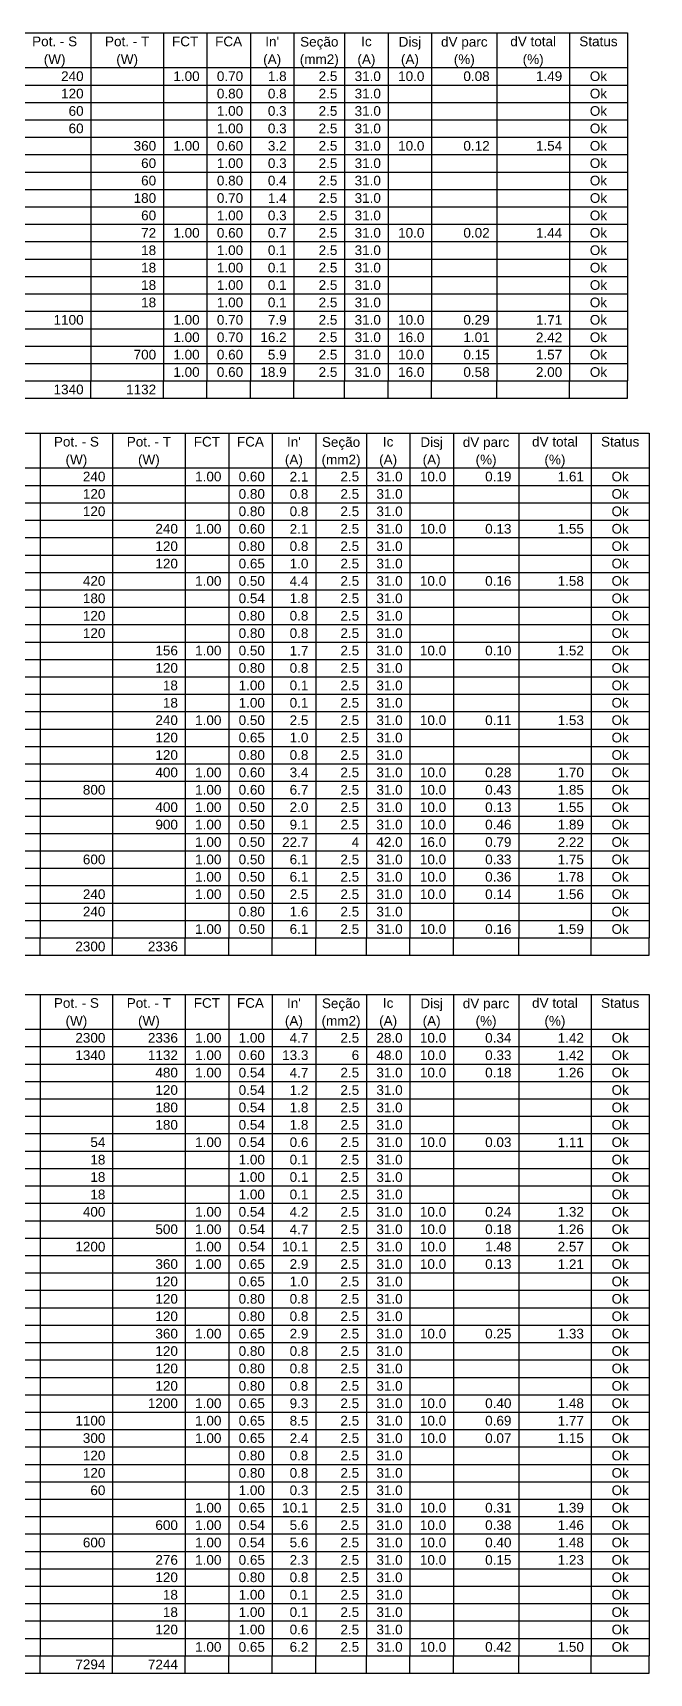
# Model space of a CAD drawing. Header units: millimetres. Extents: x 0 to 321, y -39 to 66.
# Drawn here: x 145.7 to 159.21, y -38.69 to -2.76 of the extents above; entities that cross this region are included whole.
import ezdxf

# ---------------------------------------------------------------- set-up
doc = ezdxf.new("R2010")
doc.units = ezdxf.units.MM
doc.header["$LTSCALE"] = 0.5
doc.header["$MEASUREMENT"] = 0
doc.layers.add('DI-Linhas do quadro', color=1, linetype='Continuous', lineweight=30)
doc.layers.add('DI-Textos do quadro', color=7, linetype='Continuous', lineweight=20)
doc.styles.add('Arial', font='arial.ttf')

msp = doc.modelspace()

# ---------------------------------------------------------------- linework, layer by layer
at = {"layer": 'DI-Linhas do quadro', "linetype": 'Continuous'}
for p, q in [((120.611, -2.761), (158.732, -2.761)), ((146.977, -2.761), (146.977, -10.386)), ((148.566, -2.761), (148.566, -10.386)), ((149.519, -2.761), (149.519, -10.386)), ((150.472, -2.761), (150.472, -10.386)), ((151.425, -2.761), (151.425, -10.386)), ((152.537, -2.761), (152.537, -10.386)), ((153.49, -2.761), (153.49, -10.386)), ((154.443, -2.761), (154.443, -10.386)), ((155.873, -2.761), (155.873, -10.386)), ((157.461, -2.761), (157.461, -10.386)), ((158.732, -2.761), (158.732, -10.386)), ((120.611, -3.523), (158.732, -3.523)), ((120.611, -3.905), (158.732, -3.905)), ((120.611, -4.286), (158.732, -4.286)), ((120.611, -4.667), (158.732, -4.667)), ((120.611, -5.048), (158.732, -5.048)), ((120.611, -5.43), (158.732, -5.43)), ((120.611, -5.811), (158.732, -5.811)), ((120.611, -6.192), (158.732, -6.192)), ((120.611, -6.573), (158.732, -6.573)), ((120.611, -6.955), (158.732, -6.955)), ((120.611, -7.336), (158.732, -7.336)), ((120.611, -7.717), (158.732, -7.717)), ((120.611, -8.098), (158.732, -8.098)), ((120.611, -8.48), (158.732, -8.48)), ((120.611, -8.861), (158.732, -8.861)), ((120.611, -9.242), (158.732, -9.242)), ((120.611, -9.623), (158.732, -9.623)), ((120.611, -10.005), (158.732, -10.005)), ((120.611, -10.386), (158.732, -10.386)), ((146.977, -10.767), (146.977, -10.386)), ((148.566, -10.767), (148.566, -10.386)), ((149.519, -10.767), (149.519, -10.386)), ((150.472, -10.767), (150.472, -10.386)), ((151.425, -10.767), (151.425, -10.386)), ((152.537, -10.767), (152.537, -10.386)), ((153.49, -10.767), (153.49, -10.386)), ((154.443, -10.767), (154.443, -10.386)), ((155.873, -10.767), (155.873, -10.386)), ((157.461, -10.767), (157.461, -10.386)), ((158.732, -10.767), (158.732, -10.386)), ((120.611, -10.767), (158.732, -10.767)), ((120.611, -11.531), (159.209, -11.531)), ((145.865, -11.531), (145.865, -22.587)), ((147.454, -11.531), (147.454, -22.587)), ((149.042, -11.531), (149.042, -22.587)), ((149.996, -11.531), (149.996, -22.587)), ((150.949, -11.531), (150.949, -22.587)), ((151.902, -11.531), (151.902, -22.587)), ((153.014, -11.531), (153.014, -22.587)), ((153.967, -11.531), (153.967, -22.587)), ((154.92, -11.531), (154.92, -22.587)), ((156.35, -11.531), (156.35, -22.587)), ((157.938, -11.531), (157.938, -22.587)), ((159.209, -11.531), (159.209, -22.587)), ((120.611, -12.294), (159.209, -12.294)), ((120.611, -12.675), (159.209, -12.675)), ((120.611, -13.056), (159.209, -13.056)), ((120.611, -13.437), (159.209, -13.437)), ((120.611, -13.819), (159.209, -13.819)), ((120.611, -14.2), (159.209, -14.2)), ((120.611, -14.581), (159.209, -14.581)), ((120.611, -14.962), (159.209, -14.962)), ((120.611, -15.344), (159.209, -15.344)), ((120.611, -15.725), (159.209, -15.725)), ((120.611, -16.106), (159.209, -16.106)), ((120.611, -16.487), (159.209, -16.487)), ((120.611, -16.869), (159.209, -16.869)), ((120.611, -17.25), (159.209, -17.25)), ((120.611, -17.631), (159.209, -17.631)), ((120.611, -18.012), (159.209, -18.012)), ((120.611, -18.394), (159.209, -18.394)), ((120.611, -18.775), (159.209, -18.775)), ((120.611, -19.156), (159.209, -19.156)), ((120.611, -19.537), (159.209, -19.537)), ((120.611, -19.918), (159.209, -19.918)), ((120.611, -20.3), (159.209, -20.3)), ((120.611, -20.681), (159.209, -20.681)), ((120.611, -21.062), (159.209, -21.062)), ((120.611, -21.443), (159.209, -21.443)), ((120.611, -21.825), (159.209, -21.825)), ((120.611, -22.206), (159.209, -22.206)), ((120.611, -22.587), (159.209, -22.587)), ((145.865, -22.968), (145.865, -22.587)), ((147.454, -22.968), (147.454, -22.587)), ((149.042, -22.968), (149.042, -22.587)), ((149.996, -22.968), (149.996, -22.587)), ((150.949, -22.968), (150.949, -22.587)), ((151.902, -22.968), (151.902, -22.587)), ((153.014, -22.968), (153.014, -22.587)), ((153.967, -22.968), (153.967, -22.587)), ((154.92, -22.968), (154.92, -22.587)), ((156.35, -22.968), (156.35, -22.587)), ((157.938, -22.968), (157.938, -22.587)), ((159.209, -22.968), (159.209, -22.587)), ((120.611, -22.968), (159.209, -22.968)), ((120.611, -23.826), (159.209, -23.826)), ((145.866, -23.826), (145.866, -38.313)), ((147.454, -23.826), (147.454, -38.313)), ((149.043, -23.826), (149.043, -38.313)), ((149.996, -23.826), (149.996, -38.313)), ((150.949, -23.826), (150.949, -38.313)), ((151.902, -23.826), (151.902, -38.313)), ((153.014, -23.826), (153.014, -38.313)), ((153.967, -23.826), (153.967, -38.313)), ((154.92, -23.826), (154.92, -38.313)), ((156.35, -23.826), (156.35, -38.313)), ((157.938, -23.826), (157.938, -38.313)), ((159.209, -23.826), (159.209, -38.313)), ((120.611, -24.589), (159.209, -24.589)), ((120.611, -24.97), (159.209, -24.97)), ((120.611, -25.351), (159.209, -25.351)), ((120.611, -25.732), (159.209, -25.732)), ((120.611, -26.114), (159.209, -26.114)), ((120.611, -26.495), (159.209, -26.495)), ((120.611, -26.876), (159.209, -26.876)), ((120.611, -27.257), (159.209, -27.257)), ((120.611, -27.639), (159.209, -27.639)), ((120.611, -28.02), (159.209, -28.02)), ((120.611, -28.401), (159.209, -28.401)), ((120.611, -28.782), (159.209, -28.782)), ((120.611, -29.164), (159.209, -29.164)), ((120.611, -29.545), (159.209, -29.545)), ((120.611, -29.926), (159.209, -29.926)), ((120.611, -30.307), (159.209, -30.307)), ((120.611, -30.689), (159.209, -30.689)), ((120.611, -31.07), (159.209, -31.07)), ((120.611, -31.451), (159.209, -31.451)), ((120.611, -31.832), (159.209, -31.832)), ((120.611, -32.214), (159.209, -32.214)), ((120.611, -32.595), (159.209, -32.595)), ((120.611, -32.976), (159.209, -32.976)), ((120.611, -33.357), (159.209, -33.357)), ((120.611, -33.739), (159.209, -33.739)), ((120.611, -34.12), (159.209, -34.12)), ((120.611, -34.501), (159.209, -34.501)), ((120.611, -34.882), (159.209, -34.882)), ((120.611, -35.263), (159.209, -35.263)), ((120.611, -35.645), (159.209, -35.645)), ((120.611, -36.026), (159.209, -36.026)), ((120.611, -36.407), (159.209, -36.407)), ((120.611, -36.788), (159.209, -36.788)), ((120.611, -37.17), (159.209, -37.17)), ((120.611, -37.551), (159.209, -37.551)), ((120.611, -37.932), (159.209, -37.932)), ((120.611, -38.313), (159.209, -38.313)), ((145.866, -38.695), (145.866, -38.313)), ((147.454, -38.695), (147.454, -38.313)), ((149.043, -38.695), (149.043, -38.313)), ((149.996, -38.695), (149.996, -38.313)), ((150.949, -38.695), (150.949, -38.313)), ((151.902, -38.695), (151.902, -38.313)), ((153.014, -38.695), (153.014, -38.313)), ((153.967, -38.695), (153.967, -38.313)), ((154.92, -38.695), (154.92, -38.313)), ((156.35, -38.695), (156.35, -38.313)), ((157.938, -38.695), (157.938, -38.313)), ((159.209, -38.695), (159.209, -38.313)), ((120.611, -38.695), (159.209, -38.695))]:
    msp.add_line(p, q, dxfattribs=at)

# ---------------------------------------------------------------- texts
at = {"layer": 'DI-Textos do quadro', "line_spacing_factor": 0.798, "style": 'Arial'}
for s, insert, char_height, width, attachment_point in [('Pot. - S', (146.183, -3.058), 0.2118, 2.03328, 8), ('Pot. - T', (147.772, -3.058), 0.2118, 2.03328, 8), ('FCT', (149.042, -3.058), 0.2118, 0.76248, 8), ('FCA', (149.995, -3.058), 0.2118, 0.76248, 8), ("In'", (150.949, -3.058), 0.2118, 0.76248, 8), ('Seção', (151.981, -3.128), 0.2118, 1.2708, 8), ('Ic', (153.014, -3.058), 0.2118, 0.50832, 8), ('Disj', (153.967, -3.128), 0.2118, 1.01664, 8), ('dV parc', (155.158, -3.128), 0.2118, 1.77912, 8), ('dV total', (156.667, -3.058), 0.2118, 2.03328, 8), ('Status', (158.097, -3.058), 0.2118, 1.52496, 8), ('(W)', (146.183, -3.509), 0.2118, 0.76248, 8), ('(W)', (147.772, -3.509), 0.2118, 0.76248, 8), ('(A)', (150.949, -3.509), 0.2118, 0.76248, 8), ('(mm2)', (151.981, -3.509), 0.2118, 1.2708, 8), ('(A)', (153.014, -3.509), 0.2118, 0.76248, 8), ('(A)', (153.967, -3.509), 0.2118, 0.76248, 8), ('(%)', (155.158, -3.509), 0.2118, 0.76248, 8), ('(%)', (156.667, -3.509), 0.2118, 0.76248, 8), ('240', (146.818, -3.82), 0.2118, 0.76248, 9), ('1.00', (149.36, -3.82), 0.2118, 1.01664, 9), ('0.70', (150.313, -3.82), 0.2118, 1.01664, 9), ('1.8', (151.266, -3.82), 0.2118, 0.76248, 9), ('2.5', (152.378, -3.82), 0.2118, 0.76248, 9), ('31.0', (153.331, -3.82), 0.2118, 1.01664, 9), ('10.0', (154.284, -3.82), 0.2118, 1.01664, 9), ('0.08', (155.714, -3.82), 0.2118, 1.01664, 9), ('1.49', (157.303, -3.82), 0.2118, 1.01664, 9), ('Ok', (158.097, -3.82), 0.2118, 0.50832, 8), ('120', (146.818, -4.201), 0.2118, 0.76248, 9), ('0.80', (150.313, -4.201), 0.2118, 1.01664, 9), ('0.8', (151.266, -4.201), 0.2118, 0.76248, 9), ('2.5', (152.378, -4.201), 0.2118, 0.76248, 9), ('31.0', (153.331, -4.201), 0.2118, 1.01664, 9), ('Ok', (158.097, -4.201), 0.2118, 0.50832, 8), ('60', (146.818, -4.582), 0.2118, 0.50832, 9), ('1.00', (150.313, -4.582), 0.2118, 1.01664, 9), ('0.3', (151.266, -4.582), 0.2118, 0.76248, 9), ('2.5', (152.378, -4.582), 0.2118, 0.76248, 9), ('31.0', (153.331, -4.582), 0.2118, 1.01664, 9), ('Ok', (158.097, -4.582), 0.2118, 0.50832, 8), ('60', (146.818, -4.964), 0.2118, 0.50832, 9), ('1.00', (150.313, -4.964), 0.2118, 1.01664, 9), ('0.3', (151.266, -4.964), 0.2118, 0.76248, 9), ('2.5', (152.378, -4.964), 0.2118, 0.76248, 9), ('31.0', (153.331, -4.964), 0.2118, 1.01664, 9), ('Ok', (158.097, -4.964), 0.2118, 0.50832, 8), ('360', (148.407, -5.345), 0.2118, 0.76248, 9), ('1.00', (149.36, -5.345), 0.2118, 1.01664, 9), ('0.60', (150.313, -5.345), 0.2118, 1.01664, 9), ('3.2', (151.266, -5.345), 0.2118, 0.76248, 9), ('2.5', (152.378, -5.345), 0.2118, 0.76248, 9), ('31.0', (153.331, -5.345), 0.2118, 1.01664, 9), ('10.0', (154.284, -5.345), 0.2118, 1.01664, 9), ('0.12', (155.714, -5.345), 0.2118, 1.01664, 9), ('1.54', (157.303, -5.345), 0.2118, 1.01664, 9), ('Ok', (158.097, -5.345), 0.2118, 0.50832, 8), ('60', (148.407, -5.726), 0.2118, 0.50832, 9), ('1.00', (150.313, -5.726), 0.2118, 1.01664, 9), ('0.3', (151.266, -5.726), 0.2118, 0.76248, 9), ('2.5', (152.378, -5.726), 0.2118, 0.76248, 9), ('31.0', (153.331, -5.726), 0.2118, 1.01664, 9), ('Ok', (158.097, -5.726), 0.2118, 0.50832, 8), ('60', (148.407, -6.107), 0.2118, 0.50832, 9), ('0.80', (150.313, -6.107), 0.2118, 1.01664, 9), ('0.4', (151.266, -6.107), 0.2118, 0.76248, 9), ('2.5', (152.378, -6.107), 0.2118, 0.76248, 9), ('31.0', (153.331, -6.107), 0.2118, 1.01664, 9), ('Ok', (158.097, -6.107), 0.2118, 0.50832, 8), ('180', (148.407, -6.489), 0.2118, 0.76248, 9), ('0.70', (150.313, -6.489), 0.2118, 1.01664, 9), ('1.4', (151.266, -6.489), 0.2118, 0.76248, 9), ('2.5', (152.378, -6.489), 0.2118, 0.76248, 9), ('31.0', (153.331, -6.489), 0.2118, 1.01664, 9), ('Ok', (158.097, -6.489), 0.2118, 0.50832, 8), ('60', (148.407, -6.87), 0.2118, 0.50832, 9), ('1.00', (150.313, -6.87), 0.2118, 1.01664, 9), ('0.3', (151.266, -6.87), 0.2118, 0.76248, 9), ('2.5', (152.378, -6.87), 0.2118, 0.76248, 9), ('31.0', (153.331, -6.87), 0.2118, 1.01664, 9), ('Ok', (158.097, -6.87), 0.2118, 0.50832, 8), ('72', (148.407, -7.251), 0.2118, 0.50832, 9), ('1.00', (149.36, -7.251), 0.2118, 1.01664, 9), ('0.60', (150.313, -7.251), 0.2118, 1.01664, 9), ('0.7', (151.266, -7.251), 0.2118, 0.76248, 9), ('2.5', (152.378, -7.251), 0.2118, 0.76248, 9), ('31.0', (153.331, -7.251), 0.2118, 1.01664, 9), ('10.0', (154.284, -7.251), 0.2118, 1.01664, 9), ('0.02', (155.714, -7.251), 0.2118, 1.01664, 9), ('1.44', (157.303, -7.251), 0.2118, 1.01664, 9), ('Ok', (158.097, -7.251), 0.2118, 0.50832, 8), ('18', (148.407, -7.632), 0.2118, 0.50832, 9), ('1.00', (150.313, -7.632), 0.2118, 1.01664, 9), ('0.1', (151.266, -7.632), 0.2118, 0.76248, 9), ('2.5', (152.378, -7.632), 0.2118, 0.76248, 9), ('31.0', (153.331, -7.632), 0.2118, 1.01664, 9), ('Ok', (158.097, -7.632), 0.2118, 0.50832, 8), ('18', (148.407, -8.014), 0.2118, 0.50832, 9), ('1.00', (150.313, -8.014), 0.2118, 1.01664, 9), ('0.1', (151.266, -8.014), 0.2118, 0.76248, 9), ('2.5', (152.378, -8.014), 0.2118, 0.76248, 9), ('31.0', (153.331, -8.014), 0.2118, 1.01664, 9), ('Ok', (158.097, -8.014), 0.2118, 0.50832, 8), ('18', (148.407, -8.395), 0.2118, 0.50832, 9), ('1.00', (150.313, -8.395), 0.2118, 1.01664, 9), ('0.1', (151.266, -8.395), 0.2118, 0.76248, 9), ('2.5', (152.378, -8.395), 0.2118, 0.76248, 9), ('31.0', (153.331, -8.395), 0.2118, 1.01664, 9), ('Ok', (158.097, -8.395), 0.2118, 0.50832, 8), ('18', (148.407, -8.776), 0.2118, 0.50832, 9), ('1.00', (150.313, -8.776), 0.2118, 1.01664, 9), ('0.1', (151.266, -8.776), 0.2118, 0.76248, 9), ('2.5', (152.378, -8.776), 0.2118, 0.76248, 9), ('31.0', (153.331, -8.776), 0.2118, 1.01664, 9), ('Ok', (158.097, -8.776), 0.2118, 0.50832, 8), ('1100', (146.818, -9.157), 0.2118, 1.01664, 9), ('1.00', (149.36, -9.157), 0.2118, 1.01664, 9), ('0.70', (150.313, -9.157), 0.2118, 1.01664, 9), ('7.9', (151.266, -9.157), 0.2118, 0.76248, 9), ('2.5', (152.378, -9.157), 0.2118, 0.76248, 9), ('31.0', (153.331, -9.157), 0.2118, 1.01664, 9), ('10.0', (154.284, -9.157), 0.2118, 1.01664, 9), ('0.29', (155.714, -9.157), 0.2118, 1.01664, 9), ('1.71', (157.303, -9.157), 0.2118, 1.01664, 9), ('Ok', (158.097, -9.157), 0.2118, 0.50832, 8), ('1.00', (149.36, -9.539), 0.2118, 1.01664, 9), ('0.70', (150.313, -9.539), 0.2118, 1.01664, 9), ('16.2', (151.266, -9.539), 0.2118, 1.01664, 9), ('2.5', (152.378, -9.539), 0.2118, 0.76248, 9), ('31.0', (153.331, -9.539), 0.2118, 1.01664, 9), ('16.0', (154.284, -9.539), 0.2118, 1.01664, 9), ('1.01', (155.714, -9.539), 0.2118, 1.01664, 9), ('2.42', (157.303, -9.539), 0.2118, 1.01664, 9), ('Ok', (158.097, -9.539), 0.2118, 0.50832, 8), ('700', (148.407, -9.92), 0.2118, 0.76248, 9), ('1.00', (149.36, -9.92), 0.2118, 1.01664, 9), ('0.60', (150.313, -9.92), 0.2118, 1.01664, 9), ('5.9', (151.266, -9.92), 0.2118, 0.76248, 9), ('2.5', (152.378, -9.92), 0.2118, 0.76248, 9), ('31.0', (153.331, -9.92), 0.2118, 1.01664, 9), ('10.0', (154.284, -9.92), 0.2118, 1.01664, 9), ('0.15', (155.714, -9.92), 0.2118, 1.01664, 9), ('Ok', (158.097, -9.92), 0.2118, 0.50832, 8), ('1.57', (157.303, -9.92), 0.2118, 1.01664, 9), ('1.00', (149.36, -10.301), 0.2118, 1.01664, 9), ('0.60', (150.313, -10.301), 0.2118, 1.01664, 9), ('18.9', (151.266, -10.301), 0.2118, 1.01664, 9), ('2.5', (152.378, -10.301), 0.2118, 0.76248, 9), ('31.0', (153.331, -10.301), 0.2118, 1.01664, 9), ('16.0', (154.284, -10.301), 0.2118, 1.01664, 9), ('0.58', (155.714, -10.301), 0.2118, 1.01664, 9), ('2.00', (157.303, -10.301), 0.2118, 1.01664, 9), ('Ok', (158.097, -10.301), 0.2118, 0.50832, 8), ('1340', (146.818, -10.682), 0.2118, 1.01664, 9), ('1132', (148.407, -10.682), 0.2118, 1.01664, 9), ('Pot. - S', (146.66, -11.827), 0.2118, 2.03328, 8), ('Pot. - T', (148.248, -11.827), 0.2118, 2.03328, 8), ('FCT', (149.519, -11.827), 0.2118, 0.76248, 8), ('FCA', (150.472, -11.827), 0.2118, 0.76248, 8), ("In'", (151.425, -11.827), 0.2118, 0.76248, 8), ('Seção', (152.458, -11.897), 0.2118, 1.2708, 8), ('Ic', (153.49, -11.827), 0.2118, 0.50832, 8), ('Disj', (154.443, -11.897), 0.2118, 1.01664, 8), ('dV parc', (155.635, -11.897), 0.2118, 1.77912, 8), ('dV total', (157.144, -11.827), 0.2118, 2.03328, 8), ('Status', (158.573, -11.827), 0.2118, 1.52496, 8), ('(W)', (146.66, -12.279), 0.2118, 0.76248, 8), ('(W)', (148.248, -12.279), 0.2118, 0.76248, 8), ('(A)', (151.425, -12.279), 0.2118, 0.76248, 8), ('(mm2)', (152.458, -12.279), 0.2118, 1.2708, 8), ('(A)', (153.49, -12.279), 0.2118, 0.76248, 8), ('(A)', (154.443, -12.279), 0.2118, 0.76248, 8), ('(%)', (155.635, -12.279), 0.2118, 0.76248, 8), ('(%)', (157.144, -12.279), 0.2118, 0.76248, 8), ('240', (147.295, -12.59), 0.2118, 0.76248, 9), ('1.00', (149.837, -12.59), 0.2118, 1.01664, 9), ('0.60', (150.79, -12.59), 0.2118, 1.01664, 9), ('2.1', (151.743, -12.59), 0.2118, 0.76248, 9), ('2.5', (152.855, -12.59), 0.2118, 0.76248, 9), ('31.0', (153.808, -12.59), 0.2118, 1.01664, 9), ('10.0', (154.761, -12.59), 0.2118, 1.01664, 9), ('0.19', (156.191, -12.59), 0.2118, 1.01664, 9), ('1.61', (157.779, -12.59), 0.2118, 1.01664, 9), ('Ok', (158.573, -12.59), 0.2118, 0.50832, 8), ('120', (147.295, -12.971), 0.2118, 0.76248, 9), ('0.80', (150.79, -12.971), 0.2118, 1.01664, 9), ('0.8', (151.743, -12.971), 0.2118, 0.76248, 9), ('2.5', (152.855, -12.971), 0.2118, 0.76248, 9), ('31.0', (153.808, -12.971), 0.2118, 1.01664, 9), ('Ok', (158.573, -12.971), 0.2118, 0.50832, 8), ('120', (147.295, -13.352), 0.2118, 0.76248, 9), ('0.80', (150.79, -13.352), 0.2118, 1.01664, 9), ('0.8', (151.743, -13.352), 0.2118, 0.76248, 9), ('2.5', (152.855, -13.352), 0.2118, 0.76248, 9), ('31.0', (153.808, -13.352), 0.2118, 1.01664, 9), ('Ok', (158.573, -13.352), 0.2118, 0.50832, 8), ('240', (148.884, -13.734), 0.2118, 0.76248, 9), ('1.00', (149.837, -13.734), 0.2118, 1.01664, 9), ('0.60', (150.79, -13.734), 0.2118, 1.01664, 9), ('2.1', (151.743, -13.734), 0.2118, 0.76248, 9), ('2.5', (152.855, -13.734), 0.2118, 0.76248, 9), ('31.0', (153.808, -13.734), 0.2118, 1.01664, 9), ('10.0', (154.761, -13.734), 0.2118, 1.01664, 9), ('0.13', (156.191, -13.734), 0.2118, 1.01664, 9), ('1.55', (157.779, -13.734), 0.2118, 1.01664, 9), ('Ok', (158.573, -13.734), 0.2118, 0.50832, 8), ('120', (148.884, -14.115), 0.2118, 0.76248, 9), ('0.80', (150.79, -14.115), 0.2118, 1.01664, 9), ('0.8', (151.743, -14.115), 0.2118, 0.76248, 9), ('2.5', (152.855, -14.115), 0.2118, 0.76248, 9), ('31.0', (153.808, -14.115), 0.2118, 1.01664, 9), ('Ok', (158.573, -14.115), 0.2118, 0.50832, 8), ('120', (148.884, -14.496), 0.2118, 0.76248, 9), ('0.65', (150.79, -14.496), 0.2118, 1.01664, 9), ('1.0', (151.743, -14.496), 0.2118, 0.76248, 9), ('2.5', (152.855, -14.496), 0.2118, 0.76248, 9), ('31.0', (153.808, -14.496), 0.2118, 1.01664, 9), ('Ok', (158.573, -14.496), 0.2118, 0.50832, 8), ('420', (147.295, -14.877), 0.2118, 0.76248, 9), ('1.00', (149.837, -14.877), 0.2118, 1.01664, 9), ('0.50', (150.79, -14.877), 0.2118, 1.01664, 9), ('4.4', (151.743, -14.877), 0.2118, 0.76248, 9), ('2.5', (152.855, -14.877), 0.2118, 0.76248, 9), ('31.0', (153.808, -14.877), 0.2118, 1.01664, 9), ('10.0', (154.761, -14.877), 0.2118, 1.01664, 9), ('0.16', (156.191, -14.877), 0.2118, 1.01664, 9), ('1.58', (157.779, -14.877), 0.2118, 1.01664, 9), ('Ok', (158.573, -14.877), 0.2118, 0.50832, 8), ('180', (147.295, -15.258), 0.2118, 0.76248, 9), ('0.54', (150.79, -15.258), 0.2118, 1.01664, 9), ('1.8', (151.743, -15.258), 0.2118, 0.76248, 9), ('2.5', (152.855, -15.258), 0.2118, 0.76248, 9), ('31.0', (153.808, -15.258), 0.2118, 1.01664, 9), ('Ok', (158.573, -15.258), 0.2118, 0.50832, 8), ('120', (147.295, -15.64), 0.2118, 0.76248, 9), ('0.80', (150.79, -15.64), 0.2118, 1.01664, 9), ('0.8', (151.743, -15.64), 0.2118, 0.76248, 9), ('2.5', (152.855, -15.64), 0.2118, 0.76248, 9), ('31.0', (153.808, -15.64), 0.2118, 1.01664, 9), ('Ok', (158.573, -15.64), 0.2118, 0.50832, 8), ('120', (147.295, -16.021), 0.2118, 0.76248, 9), ('0.80', (150.79, -16.021), 0.2118, 1.01664, 9), ('0.8', (151.743, -16.021), 0.2118, 0.76248, 9), ('2.5', (152.855, -16.021), 0.2118, 0.76248, 9), ('31.0', (153.808, -16.021), 0.2118, 1.01664, 9), ('Ok', (158.573, -16.021), 0.2118, 0.50832, 8), ('156', (148.884, -16.402), 0.2118, 0.76248, 9), ('1.00', (149.837, -16.402), 0.2118, 1.01664, 9), ('0.50', (150.79, -16.402), 0.2118, 1.01664, 9), ('1.7', (151.743, -16.402), 0.2118, 0.76248, 9), ('2.5', (152.855, -16.402), 0.2118, 0.76248, 9), ('31.0', (153.808, -16.402), 0.2118, 1.01664, 9), ('10.0', (154.761, -16.402), 0.2118, 1.01664, 9), ('0.10', (156.191, -16.402), 0.2118, 1.01664, 9), ('1.52', (157.779, -16.402), 0.2118, 1.01664, 9), ('Ok', (158.573, -16.402), 0.2118, 0.50832, 8), ('120', (148.884, -16.783), 0.2118, 0.76248, 9), ('0.80', (150.79, -16.783), 0.2118, 1.01664, 9), ('0.8', (151.743, -16.783), 0.2118, 0.76248, 9), ('2.5', (152.855, -16.783), 0.2118, 0.76248, 9), ('31.0', (153.808, -16.783), 0.2118, 1.01664, 9), ('Ok', (158.573, -16.783), 0.2118, 0.50832, 8), ('18', (148.884, -17.165), 0.2118, 0.50832, 9), ('1.00', (150.79, -17.165), 0.2118, 1.01664, 9), ('0.1', (151.743, -17.165), 0.2118, 0.76248, 9), ('2.5', (152.855, -17.165), 0.2118, 0.76248, 9), ('31.0', (153.808, -17.165), 0.2118, 1.01664, 9), ('Ok', (158.573, -17.165), 0.2118, 0.50832, 8), ('18', (148.884, -17.546), 0.2118, 0.50832, 9), ('1.00', (150.79, -17.546), 0.2118, 1.01664, 9), ('0.1', (151.743, -17.546), 0.2118, 0.76248, 9), ('2.5', (152.855, -17.546), 0.2118, 0.76248, 9), ('31.0', (153.808, -17.546), 0.2118, 1.01664, 9), ('Ok', (158.573, -17.546), 0.2118, 0.50832, 8), ('240', (148.884, -17.927), 0.2118, 0.76248, 9), ('1.00', (149.837, -17.927), 0.2118, 1.01664, 9), ('0.50', (150.79, -17.927), 0.2118, 1.01664, 9), ('2.5', (151.743, -17.927), 0.2118, 0.76248, 9), ('2.5', (152.855, -17.927), 0.2118, 0.76248, 9), ('31.0', (153.808, -17.927), 0.2118, 1.01664, 9), ('10.0', (154.761, -17.927), 0.2118, 1.01664, 9), ('0.11', (156.191, -17.927), 0.2118, 1.01664, 9), ('1.53', (157.779, -17.927), 0.2118, 1.01664, 9), ('Ok', (158.573, -17.927), 0.2118, 0.50832, 8), ('120', (148.884, -18.308), 0.2118, 0.76248, 9), ('0.65', (150.79, -18.308), 0.2118, 1.01664, 9), ('1.0', (151.743, -18.308), 0.2118, 0.76248, 9), ('2.5', (152.855, -18.308), 0.2118, 0.76248, 9), ('31.0', (153.808, -18.308), 0.2118, 1.01664, 9), ('Ok', (158.573, -18.308), 0.2118, 0.50832, 8), ('120', (148.884, -18.69), 0.2118, 0.76248, 9), ('0.80', (150.79, -18.69), 0.2118, 1.01664, 9), ('0.8', (151.743, -18.69), 0.2118, 0.76248, 9), ('2.5', (152.855, -18.69), 0.2118, 0.76248, 9), ('31.0', (153.808, -18.69), 0.2118, 1.01664, 9), ('Ok', (158.573, -18.69), 0.2118, 0.50832, 8), ('400', (148.884, -19.071), 0.2118, 0.76248, 9), ('1.00', (149.837, -19.071), 0.2118, 1.01664, 9), ('0.60', (150.79, -19.071), 0.2118, 1.01664, 9), ('3.4', (151.743, -19.071), 0.2118, 0.76248, 9), ('2.5', (152.855, -19.071), 0.2118, 0.76248, 9), ('31.0', (153.808, -19.071), 0.2118, 1.01664, 9), ('10.0', (154.761, -19.071), 0.2118, 1.01664, 9), ('0.28', (156.191, -19.071), 0.2118, 1.01664, 9), ('1.70', (157.779, -19.071), 0.2118, 1.01664, 9), ('Ok', (158.573, -19.071), 0.2118, 0.50832, 8), ('800', (147.295, -19.452), 0.2118, 0.76248, 9), ('1.00', (149.837, -19.452), 0.2118, 1.01664, 9), ('0.60', (150.79, -19.452), 0.2118, 1.01664, 9), ('6.7', (151.743, -19.452), 0.2118, 0.76248, 9), ('2.5', (152.855, -19.452), 0.2118, 0.76248, 9), ('31.0', (153.808, -19.452), 0.2118, 1.01664, 9), ('10.0', (154.761, -19.452), 0.2118, 1.01664, 9), ('0.43', (156.191, -19.452), 0.2118, 1.01664, 9), ('1.85', (157.779, -19.452), 0.2118, 1.01664, 9), ('Ok', (158.573, -19.452), 0.2118, 0.50832, 8), ('400', (148.884, -19.833), 0.2118, 0.76248, 9), ('1.00', (149.837, -19.833), 0.2118, 1.01664, 9), ('0.50', (150.79, -19.833), 0.2118, 1.01664, 9), ('2.0', (151.743, -19.833), 0.2118, 0.76248, 9), ('2.5', (152.855, -19.833), 0.2118, 0.76248, 9), ('31.0', (153.808, -19.833), 0.2118, 1.01664, 9), ('10.0', (154.761, -19.833), 0.2118, 1.01664, 9), ('0.13', (156.191, -19.833), 0.2118, 1.01664, 9), ('1.55', (157.779, -19.833), 0.2118, 1.01664, 9), ('Ok', (158.573, -19.833), 0.2118, 0.50832, 8), ('900', (148.884, -20.215), 0.2118, 0.76248, 9), ('1.00', (149.837, -20.215), 0.2118, 1.01664, 9), ('0.50', (150.79, -20.215), 0.2118, 1.01664, 9), ('9.1', (151.743, -20.215), 0.2118, 0.76248, 9), ('2.5', (152.855, -20.215), 0.2118, 0.76248, 9), ('31.0', (153.808, -20.215), 0.2118, 1.01664, 9), ('10.0', (154.761, -20.215), 0.2118, 1.01664, 9), ('0.46', (156.191, -20.215), 0.2118, 1.01664, 9), ('1.89', (157.779, -20.215), 0.2118, 1.01664, 9), ('Ok', (158.573, -20.215), 0.2118, 0.50832, 8), ('1.00', (149.837, -20.596), 0.2118, 1.01664, 9), ('0.50', (150.79, -20.596), 0.2118, 1.01664, 9), ('22.7', (151.743, -20.596), 0.2118, 1.01664, 9), ('4', (152.855, -20.596), 0.212, 0.25416, 9), ('42.0', (153.808, -20.596), 0.2118, 1.01664, 9), ('16.0', (154.761, -20.596), 0.2118, 1.01664, 9), ('0.79', (156.191, -20.596), 0.2118, 1.01664, 9), ('2.22', (157.779, -20.596), 0.2118, 1.01664, 9), ('Ok', (158.573, -20.596), 0.2118, 0.50832, 8), ('600', (147.295, -20.977), 0.2118, 0.76248, 9), ('1.00', (149.837, -20.977), 0.2118, 1.01664, 9), ('0.50', (150.79, -20.977), 0.2118, 1.01664, 9), ('6.1', (151.743, -20.977), 0.2118, 0.76248, 9), ('2.5', (152.855, -20.977), 0.2118, 0.76248, 9), ('31.0', (153.808, -20.977), 0.2118, 1.01664, 9), ('10.0', (154.761, -20.977), 0.2118, 1.01664, 9), ('0.33', (156.191, -20.977), 0.2118, 1.01664, 9), ('1.75', (157.779, -20.977), 0.2118, 1.01664, 9), ('Ok', (158.573, -20.977), 0.2118, 0.50832, 8), ('1.00', (149.837, -21.358), 0.2118, 1.01664, 9), ('0.50', (150.79, -21.358), 0.2118, 1.01664, 9), ('6.1', (151.743, -21.358), 0.2118, 0.76248, 9), ('2.5', (152.855, -21.358), 0.2118, 0.76248, 9), ('31.0', (153.808, -21.358), 0.2118, 1.01664, 9), ('10.0', (154.761, -21.358), 0.2118, 1.01664, 9), ('0.36', (156.191, -21.358), 0.2118, 1.01664, 9), ('1.78', (157.779, -21.358), 0.2118, 1.01664, 9), ('Ok', (158.573, -21.358), 0.2118, 0.50832, 8), ('240', (147.295, -21.74), 0.2118, 0.76248, 9), ('1.00', (149.837, -21.74), 0.2118, 1.01664, 9), ('0.50', (150.79, -21.74), 0.2118, 1.01664, 9), ('2.5', (151.743, -21.74), 0.2118, 0.76248, 9), ('2.5', (152.855, -21.74), 0.2118, 0.76248, 9), ('31.0', (153.808, -21.74), 0.2118, 1.01664, 9), ('10.0', (154.761, -21.74), 0.2118, 1.01664, 9), ('0.14', (156.191, -21.74), 0.2118, 1.01664, 9), ('1.56', (157.779, -21.74), 0.2118, 1.01664, 9), ('Ok', (158.573, -21.74), 0.2118, 0.50832, 8), ('240', (147.295, -22.121), 0.2118, 0.76248, 9), ('0.80', (150.79, -22.121), 0.2118, 1.01664, 9), ('1.6', (151.743, -22.121), 0.2118, 0.76248, 9), ('2.5', (152.855, -22.121), 0.2118, 0.76248, 9), ('31.0', (153.808, -22.121), 0.2118, 1.01664, 9), ('Ok', (158.573, -22.121), 0.2118, 0.50832, 8), ('Ok', (158.573, -22.502), 0.2118, 0.50832, 8), ('1.00', (149.837, -22.502), 0.2118, 1.01664, 9), ('0.50', (150.79, -22.502), 0.2118, 1.01664, 9), ('6.1', (151.743, -22.502), 0.2118, 0.76248, 9), ('2.5', (152.855, -22.502), 0.2118, 0.76248, 9), ('31.0', (153.808, -22.502), 0.2118, 1.01664, 9), ('10.0', (154.761, -22.502), 0.2118, 1.01664, 9), ('0.16', (156.191, -22.502), 0.2118, 1.01664, 9), ('1.59', (157.779, -22.502), 0.2118, 1.01664, 9), ('2300', (147.295, -22.883), 0.2118, 1.01664, 9), ('2336', (148.884, -22.883), 0.2118, 1.01664, 9), ('Pot. - S', (146.66, -24.122), 0.2118, 2.03328, 8), ('Pot. - T', (148.248, -24.122), 0.2118, 2.03328, 8), ('FCT', (149.519, -24.122), 0.2118, 0.76248, 8), ('FCA', (150.472, -24.122), 0.2118, 0.76248, 8), ("In'", (151.425, -24.122), 0.2118, 0.76248, 8), ('Seção', (152.458, -24.192), 0.2118, 1.2708, 8), ('Ic', (153.49, -24.122), 0.2118, 0.50832, 8), ('Disj', (154.443, -24.192), 0.2118, 1.01664, 8), ('dV parc', (155.635, -24.192), 0.2118, 1.77912, 8), ('dV total', (157.144, -24.122), 0.2118, 2.03328, 8), ('Status', (158.574, -24.122), 0.2118, 1.52496, 8), ('(W)', (146.66, -24.574), 0.2118, 0.76248, 8), ('(W)', (148.248, -24.574), 0.2118, 0.76248, 8), ('(A)', (151.425, -24.574), 0.2118, 0.76248, 8), ('(mm2)', (152.458, -24.574), 0.2118, 1.2708, 8), ('(A)', (153.49, -24.574), 0.2118, 0.76248, 8), ('(A)', (154.443, -24.574), 0.2118, 0.76248, 8), ('(%)', (155.635, -24.574), 0.2118, 0.76248, 8), ('(%)', (157.144, -24.574), 0.2118, 0.76248, 8), ('2300', (147.295, -24.885), 0.2118, 1.01664, 9), ('2336', (148.884, -24.885), 0.2118, 1.01664, 9), ('1.00', (149.837, -24.885), 0.2118, 1.01664, 9), ('1.00', (150.79, -24.885), 0.2118, 1.01664, 9), ('4.7', (151.743, -24.885), 0.2118, 0.76248, 9), ('2.5', (152.855, -24.885), 0.2118, 0.76248, 9), ('28.0', (153.808, -24.885), 0.2118, 1.01664, 9), ('10.0', (154.761, -24.885), 0.2118, 1.01664, 9), ('0.34', (156.191, -24.885), 0.2118, 1.01664, 9), ('1.42', (157.779, -24.885), 0.2118, 1.01664, 9), ('Ok', (158.574, -24.885), 0.2118, 0.50832, 8), ('1340', (147.295, -25.266), 0.2118, 1.01664, 9), ('1132', (148.884, -25.266), 0.2118, 1.01664, 9), ('1.00', (149.837, -25.266), 0.2118, 1.01664, 9), ('0.60', (150.79, -25.266), 0.2118, 1.01664, 9), ('13.3', (151.743, -25.266), 0.2118, 1.01664, 9), ('6', (152.855, -25.266), 0.212, 0.25416, 9), ('48.0', (153.808, -25.266), 0.2118, 1.01664, 9), ('10.0', (154.761, -25.266), 0.2118, 1.01664, 9), ('0.33', (156.191, -25.266), 0.2118, 1.01664, 9), ('1.42', (157.779, -25.266), 0.2118, 1.01664, 9), ('Ok', (158.574, -25.266), 0.2118, 0.50832, 8), ('480', (148.884, -25.647), 0.2118, 0.76248, 9), ('1.00', (149.837, -25.647), 0.2118, 1.01664, 9), ('0.54', (150.79, -25.647), 0.2118, 1.01664, 9), ('4.7', (151.743, -25.647), 0.2118, 0.76248, 9), ('2.5', (152.855, -25.647), 0.2118, 0.76248, 9), ('31.0', (153.808, -25.647), 0.2118, 1.01664, 9), ('10.0', (154.761, -25.647), 0.2118, 1.01664, 9), ('0.18', (156.191, -25.647), 0.2118, 1.01664, 9), ('1.26', (157.779, -25.647), 0.2118, 1.01664, 9), ('Ok', (158.574, -25.647), 0.2118, 0.50832, 8), ('120', (148.884, -26.029), 0.2118, 0.76248, 9), ('0.54', (150.79, -26.029), 0.2118, 1.01664, 9), ('1.2', (151.743, -26.029), 0.2118, 0.76248, 9), ('2.5', (152.855, -26.029), 0.2118, 0.76248, 9), ('31.0', (153.808, -26.029), 0.2118, 1.01664, 9), ('Ok', (158.574, -26.029), 0.2118, 0.50832, 8), ('180', (148.884, -26.41), 0.2118, 0.76248, 9), ('0.54', (150.79, -26.41), 0.2118, 1.01664, 9), ('1.8', (151.743, -26.41), 0.2118, 0.76248, 9), ('2.5', (152.855, -26.41), 0.2118, 0.76248, 9), ('31.0', (153.808, -26.41), 0.2118, 1.01664, 9), ('Ok', (158.574, -26.41), 0.2118, 0.50832, 8), ('180', (148.884, -26.791), 0.2118, 0.76248, 9), ('0.54', (150.79, -26.791), 0.2118, 1.01664, 9), ('1.8', (151.743, -26.791), 0.2118, 0.76248, 9), ('2.5', (152.855, -26.791), 0.2118, 0.76248, 9), ('31.0', (153.808, -26.791), 0.2118, 1.01664, 9), ('Ok', (158.574, -26.791), 0.2118, 0.50832, 8), ('Ok', (158.574, -27.172), 0.2118, 0.50832, 8), ('54', (147.295, -27.172), 0.2118, 0.50832, 9), ('1.00', (149.837, -27.172), 0.2118, 1.01664, 9), ('0.54', (150.79, -27.172), 0.2118, 1.01664, 9), ('0.6', (151.743, -27.172), 0.2118, 0.76248, 9), ('2.5', (152.855, -27.172), 0.2118, 0.76248, 9), ('31.0', (153.808, -27.172), 0.2118, 1.01664, 9), ('10.0', (154.761, -27.172), 0.2118, 1.01664, 9), ('0.03', (156.191, -27.172), 0.2118, 1.01664, 9), ('1.11', (157.779, -27.172), 0.2118, 1.01664, 9), ('18', (147.295, -27.554), 0.2118, 0.50832, 9), ('1.00', (150.79, -27.554), 0.2118, 1.01664, 9), ('0.1', (151.743, -27.554), 0.2118, 0.76248, 9), ('2.5', (152.855, -27.554), 0.2118, 0.76248, 9), ('31.0', (153.808, -27.554), 0.2118, 1.01664, 9), ('Ok', (158.574, -27.554), 0.2118, 0.50832, 8), ('18', (147.295, -27.935), 0.2118, 0.50832, 9), ('1.00', (150.79, -27.935), 0.2118, 1.01664, 9), ('0.1', (151.743, -27.935), 0.2118, 0.76248, 9), ('2.5', (152.855, -27.935), 0.2118, 0.76248, 9), ('31.0', (153.808, -27.935), 0.2118, 1.01664, 9), ('Ok', (158.574, -27.935), 0.2118, 0.50832, 8), ('18', (147.295, -28.316), 0.2118, 0.50832, 9), ('1.00', (150.79, -28.316), 0.2118, 1.01664, 9), ('0.1', (151.743, -28.316), 0.2118, 0.76248, 9), ('2.5', (152.855, -28.316), 0.2118, 0.76248, 9), ('31.0', (153.808, -28.316), 0.2118, 1.01664, 9), ('Ok', (158.574, -28.316), 0.2118, 0.50832, 8), ('400', (147.295, -28.697), 0.2118, 0.76248, 9), ('1.00', (149.837, -28.697), 0.2118, 1.01664, 9), ('0.54', (150.79, -28.697), 0.2118, 1.01664, 9), ('4.2', (151.743, -28.697), 0.2118, 0.76248, 9), ('2.5', (152.855, -28.697), 0.2118, 0.76248, 9), ('31.0', (153.808, -28.697), 0.2118, 1.01664, 9), ('10.0', (154.761, -28.697), 0.2118, 1.01664, 9), ('0.24', (156.191, -28.697), 0.2118, 1.01664, 9), ('1.32', (157.779, -28.697), 0.2118, 1.01664, 9), ('Ok', (158.574, -28.697), 0.2118, 0.50832, 8), ('500', (148.884, -29.079), 0.2118, 0.76248, 9), ('1.00', (149.837, -29.079), 0.2118, 1.01664, 9), ('0.54', (150.79, -29.079), 0.2118, 1.01664, 9), ('4.7', (151.743, -29.079), 0.2118, 0.76248, 9), ('2.5', (152.855, -29.079), 0.2118, 0.76248, 9), ('31.0', (153.808, -29.079), 0.2118, 1.01664, 9), ('10.0', (154.761, -29.079), 0.2118, 1.01664, 9), ('0.18', (156.191, -29.079), 0.2118, 1.01664, 9), ('1.26', (157.779, -29.079), 0.2118, 1.01664, 9), ('Ok', (158.574, -29.079), 0.2118, 0.50832, 8), ('1200', (147.295, -29.46), 0.2118, 1.01664, 9), ('1.00', (149.837, -29.46), 0.2118, 1.01664, 9), ('0.54', (150.79, -29.46), 0.2118, 1.01664, 9), ('10.1', (151.743, -29.46), 0.2118, 1.01664, 9), ('2.5', (152.855, -29.46), 0.2118, 0.76248, 9), ('31.0', (153.808, -29.46), 0.2118, 1.01664, 9), ('10.0', (154.761, -29.46), 0.2118, 1.01664, 9), ('1.48', (156.191, -29.46), 0.2118, 1.01664, 9), ('2.57', (157.779, -29.46), 0.2118, 1.01664, 9), ('Ok', (158.574, -29.46), 0.2118, 0.50832, 8), ('360', (148.884, -29.841), 0.2118, 0.76248, 9), ('1.00', (149.837, -29.841), 0.2118, 1.01664, 9), ('0.65', (150.79, -29.841), 0.2118, 1.01664, 9), ('2.9', (151.743, -29.841), 0.2118, 0.76248, 9), ('2.5', (152.855, -29.841), 0.2118, 0.76248, 9), ('31.0', (153.808, -29.841), 0.2118, 1.01664, 9), ('10.0', (154.761, -29.841), 0.2118, 1.01664, 9), ('0.13', (156.191, -29.841), 0.2118, 1.01664, 9), ('1.21', (157.779, -29.841), 0.2118, 1.01664, 9), ('Ok', (158.574, -29.841), 0.2118, 0.50832, 8), ('120', (148.884, -30.222), 0.2118, 0.76248, 9), ('0.65', (150.79, -30.222), 0.2118, 1.01664, 9), ('1.0', (151.743, -30.222), 0.2118, 0.76248, 9), ('2.5', (152.855, -30.222), 0.2118, 0.76248, 9), ('31.0', (153.808, -30.222), 0.2118, 1.01664, 9), ('Ok', (158.574, -30.222), 0.2118, 0.50832, 8), ('120', (148.884, -30.603), 0.2118, 0.76248, 9), ('0.80', (150.79, -30.603), 0.2118, 1.01664, 9), ('0.8', (151.743, -30.603), 0.2118, 0.76248, 9), ('2.5', (152.855, -30.603), 0.2118, 0.76248, 9), ('31.0', (153.808, -30.603), 0.2118, 1.01664, 9), ('Ok', (158.574, -30.603), 0.2118, 0.50832, 8), ('120', (148.884, -30.985), 0.2118, 0.76248, 9), ('0.80', (150.79, -30.985), 0.2118, 1.01664, 9), ('0.8', (151.743, -30.985), 0.2118, 0.76248, 9), ('2.5', (152.855, -30.985), 0.2118, 0.76248, 9), ('31.0', (153.808, -30.985), 0.2118, 1.01664, 9), ('Ok', (158.574, -30.985), 0.2118, 0.50832, 8), ('360', (148.884, -31.366), 0.2118, 0.76248, 9), ('1.00', (149.837, -31.366), 0.2118, 1.01664, 9), ('0.65', (150.79, -31.366), 0.2118, 1.01664, 9), ('2.9', (151.743, -31.366), 0.2118, 0.76248, 9), ('2.5', (152.855, -31.366), 0.2118, 0.76248, 9), ('31.0', (153.808, -31.366), 0.2118, 1.01664, 9), ('10.0', (154.761, -31.366), 0.2118, 1.01664, 9), ('0.25', (156.191, -31.366), 0.2118, 1.01664, 9), ('1.33', (157.779, -31.366), 0.2118, 1.01664, 9), ('Ok', (158.574, -31.366), 0.2118, 0.50832, 8), ('120', (148.884, -31.747), 0.2118, 0.76248, 9), ('0.80', (150.79, -31.747), 0.2118, 1.01664, 9), ('0.8', (151.743, -31.747), 0.2118, 0.76248, 9), ('2.5', (152.855, -31.747), 0.2118, 0.76248, 9), ('31.0', (153.808, -31.747), 0.2118, 1.01664, 9), ('Ok', (158.574, -31.747), 0.2118, 0.50832, 8), ('120', (148.884, -32.128), 0.2118, 0.76248, 9), ('0.80', (150.79, -32.128), 0.2118, 1.01664, 9), ('0.8', (151.743, -32.128), 0.2118, 0.76248, 9), ('2.5', (152.855, -32.128), 0.2118, 0.76248, 9), ('31.0', (153.808, -32.128), 0.2118, 1.01664, 9), ('Ok', (158.574, -32.128), 0.2118, 0.50832, 8), ('120', (148.884, -32.51), 0.2118, 0.76248, 9), ('0.80', (150.79, -32.51), 0.2118, 1.01664, 9), ('0.8', (151.743, -32.51), 0.2118, 0.76248, 9), ('2.5', (152.855, -32.51), 0.2118, 0.76248, 9), ('31.0', (153.808, -32.51), 0.2118, 1.01664, 9), ('Ok', (158.574, -32.51), 0.2118, 0.50832, 8), ('1200', (148.884, -32.891), 0.2118, 1.01664, 9), ('1.00', (149.837, -32.891), 0.2118, 1.01664, 9), ('0.65', (150.79, -32.891), 0.2118, 1.01664, 9), ('9.3', (151.743, -32.891), 0.2118, 0.76248, 9), ('2.5', (152.855, -32.891), 0.2118, 0.76248, 9), ('31.0', (153.808, -32.891), 0.2118, 1.01664, 9), ('10.0', (154.761, -32.891), 0.2118, 1.01664, 9), ('0.40', (156.191, -32.891), 0.2118, 1.01664, 9), ('1.48', (157.779, -32.891), 0.2118, 1.01664, 9), ('Ok', (158.574, -32.891), 0.2118, 0.50832, 8), ('1100', (147.295, -33.272), 0.2118, 1.01664, 9), ('1.00', (149.837, -33.272), 0.2118, 1.01664, 9), ('0.65', (150.79, -33.272), 0.2118, 1.01664, 9), ('8.5', (151.743, -33.272), 0.2118, 0.76248, 9), ('2.5', (152.855, -33.272), 0.2118, 0.76248, 9), ('31.0', (153.808, -33.272), 0.2118, 1.01664, 9), ('10.0', (154.761, -33.272), 0.2118, 1.01664, 9), ('0.69', (156.191, -33.272), 0.2118, 1.01664, 9), ('Ok', (158.574, -33.272), 0.2118, 0.50832, 8), ('1.77', (157.779, -33.272), 0.2118, 1.01664, 9), ('300', (147.295, -33.653), 0.2118, 0.76248, 9), ('1.00', (149.837, -33.653), 0.2118, 1.01664, 9), ('0.65', (150.79, -33.653), 0.2118, 1.01664, 9), ('2.4', (151.743, -33.653), 0.2118, 0.76248, 9), ('2.5', (152.855, -33.653), 0.2118, 0.76248, 9), ('31.0', (153.808, -33.653), 0.2118, 1.01664, 9), ('10.0', (154.761, -33.653), 0.2118, 1.01664, 9), ('0.07', (156.191, -33.653), 0.2118, 1.01664, 9), ('1.15', (157.779, -33.653), 0.2118, 1.01664, 9), ('Ok', (158.574, -33.653), 0.2118, 0.50832, 8), ('120', (147.295, -34.035), 0.2118, 0.76248, 9), ('0.80', (150.79, -34.035), 0.2118, 1.01664, 9), ('0.8', (151.743, -34.035), 0.2118, 0.76248, 9), ('2.5', (152.855, -34.035), 0.2118, 0.76248, 9), ('31.0', (153.808, -34.035), 0.2118, 1.01664, 9), ('Ok', (158.574, -34.035), 0.2118, 0.50832, 8), ('120', (147.295, -34.416), 0.2118, 0.76248, 9), ('0.80', (150.79, -34.416), 0.2118, 1.01664, 9), ('0.8', (151.743, -34.416), 0.2118, 0.76248, 9), ('2.5', (152.855, -34.416), 0.2118, 0.76248, 9), ('31.0', (153.808, -34.416), 0.2118, 1.01664, 9), ('Ok', (158.574, -34.416), 0.2118, 0.50832, 8), ('60', (147.295, -34.797), 0.2118, 0.50832, 9), ('1.00', (150.79, -34.797), 0.2118, 1.01664, 9), ('0.3', (151.743, -34.797), 0.2118, 0.76248, 9), ('2.5', (152.855, -34.797), 0.2118, 0.76248, 9), ('31.0', (153.808, -34.797), 0.2118, 1.01664, 9), ('Ok', (158.574, -34.797), 0.2118, 0.50832, 8), ('1.00', (149.837, -35.178), 0.2118, 1.01664, 9), ('0.65', (150.79, -35.178), 0.2118, 1.01664, 9), ('10.1', (151.743, -35.178), 0.2118, 1.01664, 9), ('2.5', (152.855, -35.178), 0.2118, 0.76248, 9), ('31.0', (153.808, -35.178), 0.2118, 1.01664, 9), ('10.0', (154.761, -35.178), 0.2118, 1.01664, 9), ('0.31', (156.191, -35.178), 0.2118, 1.01664, 9), ('1.39', (157.779, -35.178), 0.2118, 1.01664, 9), ('Ok', (158.574, -35.178), 0.2118, 0.50832, 8), ('600', (148.884, -35.56), 0.2118, 0.76248, 9), ('1.00', (149.837, -35.56), 0.2118, 1.01664, 9), ('0.54', (150.79, -35.56), 0.2118, 1.01664, 9), ('5.6', (151.743, -35.56), 0.2118, 0.76248, 9), ('2.5', (152.855, -35.56), 0.2118, 0.76248, 9), ('31.0', (153.808, -35.56), 0.2118, 1.01664, 9), ('10.0', (154.761, -35.56), 0.2118, 1.01664, 9), ('0.38', (156.191, -35.56), 0.2118, 1.01664, 9), ('1.46', (157.779, -35.56), 0.2118, 1.01664, 9), ('Ok', (158.574, -35.56), 0.2118, 0.50832, 8), ('600', (147.295, -35.941), 0.2118, 0.76248, 9), ('1.00', (149.837, -35.941), 0.2118, 1.01664, 9), ('0.54', (150.79, -35.941), 0.2118, 1.01664, 9), ('5.6', (151.743, -35.941), 0.2118, 0.76248, 9), ('2.5', (152.855, -35.941), 0.2118, 0.76248, 9), ('31.0', (153.808, -35.941), 0.2118, 1.01664, 9), ('10.0', (154.761, -35.941), 0.2118, 1.01664, 9), ('0.40', (156.191, -35.941), 0.2118, 1.01664, 9), ('1.48', (157.779, -35.941), 0.2118, 1.01664, 9), ('Ok', (158.574, -35.941), 0.2118, 0.50832, 8), ('276', (148.884, -36.322), 0.2118, 0.76248, 9), ('1.00', (149.837, -36.322), 0.2118, 1.01664, 9), ('0.65', (150.79, -36.322), 0.2118, 1.01664, 9), ('2.3', (151.743, -36.322), 0.2118, 0.76248, 9), ('2.5', (152.855, -36.322), 0.2118, 0.76248, 9), ('31.0', (153.808, -36.322), 0.2118, 1.01664, 9), ('10.0', (154.761, -36.322), 0.2118, 1.01664, 9), ('0.15', (156.191, -36.322), 0.2118, 1.01664, 9), ('1.23', (157.779, -36.322), 0.2118, 1.01664, 9), ('Ok', (158.574, -36.322), 0.2118, 0.50832, 8), ('120', (148.884, -36.703), 0.2118, 0.76248, 9), ('0.80', (150.79, -36.703), 0.2118, 1.01664, 9), ('0.8', (151.743, -36.703), 0.2118, 0.76248, 9), ('2.5', (152.855, -36.703), 0.2118, 0.76248, 9), ('31.0', (153.808, -36.703), 0.2118, 1.01664, 9), ('Ok', (158.574, -36.703), 0.2118, 0.50832, 8), ('18', (148.884, -37.085), 0.2118, 0.50832, 9), ('1.00', (150.79, -37.085), 0.2118, 1.01664, 9), ('0.1', (151.743, -37.085), 0.2118, 0.76248, 9), ('2.5', (152.855, -37.085), 0.2118, 0.76248, 9), ('31.0', (153.808, -37.085), 0.2118, 1.01664, 9), ('Ok', (158.574, -37.085), 0.2118, 0.50832, 8), ('18', (148.884, -37.466), 0.2118, 0.50832, 9), ('1.00', (150.79, -37.466), 0.2118, 1.01664, 9), ('0.1', (151.743, -37.466), 0.2118, 0.76248, 9), ('2.5', (152.855, -37.466), 0.2118, 0.76248, 9), ('31.0', (153.808, -37.466), 0.2118, 1.01664, 9), ('Ok', (158.574, -37.466), 0.2118, 0.50832, 8), ('120', (148.884, -37.847), 0.2118, 0.76248, 9), ('1.00', (150.79, -37.847), 0.2118, 1.01664, 9), ('0.6', (151.743, -37.847), 0.2118, 0.76248, 9), ('2.5', (152.855, -37.847), 0.2118, 0.76248, 9), ('31.0', (153.808, -37.847), 0.2118, 1.01664, 9), ('Ok', (158.574, -37.847), 0.2118, 0.50832, 8), ('1.00', (149.837, -38.228), 0.2118, 1.01664, 9), ('0.65', (150.79, -38.228), 0.2118, 1.01664, 9), ('6.2', (151.743, -38.228), 0.2118, 0.76248, 9), ('2.5', (152.855, -38.228), 0.2118, 0.76248, 9), ('31.0', (153.808, -38.228), 0.2118, 1.01664, 9), ('10.0', (154.761, -38.228), 0.2118, 1.01664, 9), ('0.42', (156.191, -38.228), 0.2118, 1.01664, 9), ('1.50', (157.779, -38.228), 0.2118, 1.01664, 9), ('Ok', (158.574, -38.228), 0.2118, 0.50832, 8), ('7294', (147.295, -38.61), 0.2118, 1.01664, 9), ('7244', (148.884, -38.61), 0.2118, 1.01664, 9)]:
    msp.add_mtext(s, dxfattribs=dict(at, insert=insert, char_height=char_height, width=width, attachment_point=attachment_point))

doc.saveas('drawing.dxf')
